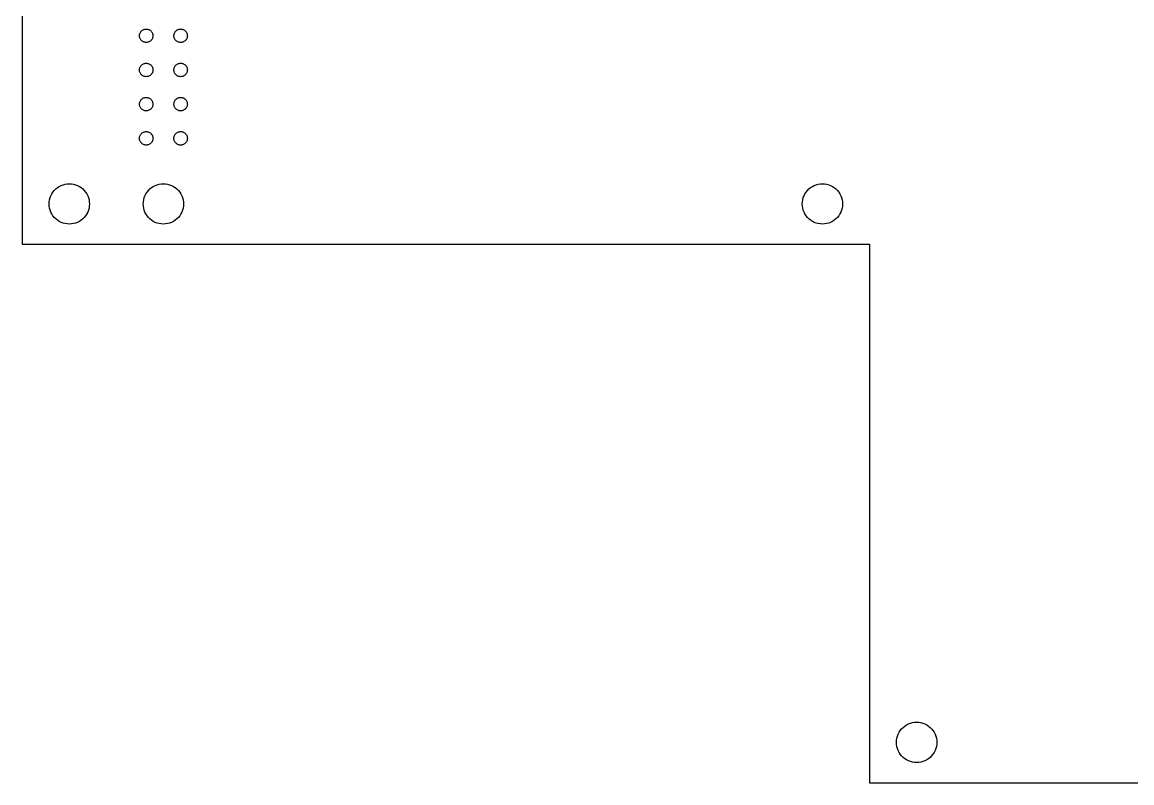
# Model space of a CAD drawing. Header units: metres. Extents: x -95 to 70, y -82 to 45.
# Drawn here: x -95 to -12.5, y -82 to -25.5 of the extents above; entities that cross this region are included whole.
import ezdxf

# ---------------------------------------------------------------- set-up
doc = ezdxf.new("R2010")
doc.units = ezdxf.units.M

msp = doc.modelspace()

# ---------------------------------------------------------------- linework, layer by layer
for p, q in [((-95, 25), (-95, -42)), ((-86.2691, -26.406), (-86.2555, -26.3555)), ((-86.2555, -26.3555), (-86.2368, -26.3066)), ((-86.2368, -26.3066), (-86.213, -26.26)), ((-86.213, -26.26), (-86.1845, -26.2161)), ((-86.1845, -26.2161), (-86.1516, -26.1754)), ((-86.1516, -26.1754), (-86.1146, -26.1384)), ((-86.1146, -26.1384), (-86.0739, -26.1055)), ((-86.0739, -26.1055), (-86.03, -26.077)), ((-86.03, -26.077), (-85.9834, -26.0532)), ((-85.9834, -26.0532), (-85.9345, -26.0345)), ((-85.9345, -26.0345), (-85.8839, -26.0209)), ((-85.8839, -26.0209), (-85.8323, -26.0127)), ((-85.8323, -26.0127), (-85.78, -26.01)), ((-85.78, -26.01), (-85.7277, -26.0127)), ((-85.7277, -26.0127), (-85.6761, -26.0209)), ((-85.6761, -26.0209), (-85.6255, -26.0345)), ((-85.6255, -26.0345), (-85.5766, -26.0532)), ((-85.5766, -26.0532), (-85.53, -26.077)), ((-85.53, -26.077), (-85.4861, -26.1055)), ((-85.4861, -26.1055), (-85.4454, -26.1384)), ((-85.4454, -26.1384), (-85.4084, -26.1754)), ((-85.4084, -26.1754), (-85.3755, -26.2161)), ((-85.3755, -26.2161), (-85.347, -26.26)), ((-85.347, -26.26), (-85.3232, -26.3066)), ((-85.3232, -26.3066), (-85.3045, -26.3555)), ((-85.3045, -26.3555), (-85.2909, -26.406)), ((-83.709, -26.406), (-83.6955, -26.3555)), ((-83.6955, -26.3555), (-83.6768, -26.3066)), ((-83.6768, -26.3066), (-83.653, -26.26)), ((-83.653, -26.26), (-83.6245, -26.2161)), ((-83.6245, -26.2161), (-83.5916, -26.1754)), ((-83.5916, -26.1754), (-83.5546, -26.1384)), ((-83.5546, -26.1384), (-83.5139, -26.1055)), ((-83.5139, -26.1055), (-83.47, -26.077)), ((-83.47, -26.077), (-83.4233, -26.0532)), ((-83.4233, -26.0532), (-83.3745, -26.0345)), ((-83.3745, -26.0345), (-83.3239, -26.0209)), ((-83.3239, -26.0209), (-83.2722, -26.0127)), ((-83.2722, -26.0127), (-83.22, -26.01)), ((-83.22, -26.01), (-83.1677, -26.0127)), ((-83.1677, -26.0127), (-83.116, -26.0209)), ((-83.116, -26.0209), (-83.0655, -26.0345)), ((-83.0655, -26.0345), (-83.0166, -26.0532)), ((-83.0166, -26.0532), (-82.97, -26.077)), ((-82.97, -26.077), (-82.9261, -26.1055)), ((-82.9261, -26.1055), (-82.8854, -26.1384)), ((-82.8854, -26.1384), (-82.8484, -26.1754)), ((-82.8484, -26.1754), (-82.8155, -26.2161)), ((-82.8155, -26.2161), (-82.787, -26.26)), ((-82.787, -26.26), (-82.7632, -26.3066)), ((-82.7632, -26.3066), (-82.7445, -26.3555)), ((-82.7445, -26.3555), (-82.7309, -26.406)), ((-86.28, -26.51), (-86.2773, -26.4577)), ((-86.2773, -26.5623), (-86.28, -26.51)), ((-86.2773, -26.4577), (-86.2691, -26.406)), ((-86.2691, -26.6139), (-86.2773, -26.5623)), ((-86.2555, -26.6645), (-86.2691, -26.6139)), ((-86.2368, -26.7133), (-86.2555, -26.6645)), ((-86.213, -26.76), (-86.2368, -26.7133)), ((-86.1845, -26.8039), (-86.213, -26.76)), ((-86.1516, -26.8446), (-86.1845, -26.8039)), ((-86.1146, -26.8816), (-86.1516, -26.8446)), ((-86.0739, -26.9145), (-86.1146, -26.8816)), ((-86.03, -26.943), (-86.0739, -26.9145)), ((-85.9834, -26.9668), (-86.03, -26.943)), ((-85.9345, -26.9855), (-85.9834, -26.9668)), ((-85.8839, -26.9991), (-85.9345, -26.9855)), ((-85.8323, -27.0072), (-85.8839, -26.9991)), ((-85.78, -27.01), (-85.8323, -27.0072)), ((-85.7277, -27.0072), (-85.78, -27.01)), ((-85.6761, -26.9991), (-85.7277, -27.0072)), ((-85.6255, -26.9855), (-85.6761, -26.9991)), ((-85.5766, -26.9668), (-85.6255, -26.9855)), ((-85.53, -26.943), (-85.5766, -26.9668)), ((-85.4861, -26.9145), (-85.53, -26.943)), ((-85.4454, -26.8816), (-85.4861, -26.9145)), ((-85.4084, -26.8446), (-85.4454, -26.8816)), ((-85.3755, -26.8039), (-85.4084, -26.8446)), ((-85.347, -26.76), (-85.3755, -26.8039)), ((-85.3232, -26.7133), (-85.347, -26.76)), ((-85.3045, -26.6645), (-85.3232, -26.7133)), ((-85.2909, -26.6139), (-85.3045, -26.6645)), ((-85.2909, -26.406), (-85.2827, -26.4577)), ((-85.2827, -26.5623), (-85.2909, -26.6139)), ((-85.2827, -26.4577), (-85.28, -26.51)), ((-85.28, -26.51), (-85.2827, -26.5623)), ((-83.72, -26.51), (-83.7172, -26.4577)), ((-83.7172, -26.5623), (-83.72, -26.51)), ((-83.7172, -26.4577), (-83.709, -26.406)), ((-83.709, -26.6139), (-83.7172, -26.5623)), ((-83.6955, -26.6645), (-83.709, -26.6139)), ((-83.6768, -26.7133), (-83.6955, -26.6645)), ((-83.653, -26.76), (-83.6768, -26.7133)), ((-83.6245, -26.8039), (-83.653, -26.76)), ((-83.5916, -26.8446), (-83.6245, -26.8039)), ((-83.5546, -26.8816), (-83.5916, -26.8446)), ((-83.5139, -26.9145), (-83.5546, -26.8816)), ((-83.47, -26.943), (-83.5139, -26.9145)), ((-83.4233, -26.9668), (-83.47, -26.943)), ((-83.3745, -26.9855), (-83.4233, -26.9668)), ((-83.3239, -26.9991), (-83.3745, -26.9855)), ((-83.2722, -27.0072), (-83.3239, -26.9991)), ((-83.22, -27.01), (-83.2722, -27.0072)), ((-83.1677, -27.0072), (-83.22, -27.01)), ((-83.116, -26.9991), (-83.1677, -27.0072)), ((-83.0655, -26.9855), (-83.116, -26.9991)), ((-83.0166, -26.9668), (-83.0655, -26.9855)), ((-82.97, -26.943), (-83.0166, -26.9668)), ((-82.9261, -26.9145), (-82.97, -26.943)), ((-82.8854, -26.8816), (-82.9261, -26.9145)), ((-82.8484, -26.8446), (-82.8854, -26.8816)), ((-82.8155, -26.8039), (-82.8484, -26.8446)), ((-82.787, -26.76), (-82.8155, -26.8039)), ((-82.7632, -26.7133), (-82.787, -26.76)), ((-82.7445, -26.6645), (-82.7632, -26.7133)), ((-82.7309, -26.6139), (-82.7445, -26.6645)), ((-82.7309, -26.406), (-82.7227, -26.4577)), ((-82.7227, -26.5623), (-82.7309, -26.6139)), ((-82.7227, -26.4577), (-82.72, -26.51)), ((-82.72, -26.51), (-82.7227, -26.5623)), ((-86.2555, -28.8955), (-86.2368, -28.8466)), ((-86.2368, -28.8466), (-86.213, -28.8)), ((-86.213, -28.8), (-86.1845, -28.7561)), ((-86.1845, -28.7561), (-86.1516, -28.7154)), ((-86.1516, -28.7154), (-86.1146, -28.6784)), ((-86.1146, -28.6784), (-86.0739, -28.6455)), ((-86.0739, -28.6455), (-86.03, -28.617)), ((-86.03, -28.617), (-85.9834, -28.5932)), ((-85.9834, -28.5932), (-85.9345, -28.5745)), ((-85.9345, -28.5745), (-85.8839, -28.5609)), ((-85.8839, -28.5609), (-85.8323, -28.5527)), ((-85.8323, -28.5527), (-85.78, -28.55)), ((-85.78, -28.55), (-85.7277, -28.5527)), ((-85.7277, -28.5527), (-85.6761, -28.5609)), ((-85.6761, -28.5609), (-85.6255, -28.5745)), ((-85.6255, -28.5745), (-85.5766, -28.5932)), ((-85.5766, -28.5932), (-85.53, -28.617)), ((-85.53, -28.617), (-85.4861, -28.6455)), ((-85.4861, -28.6455), (-85.4454, -28.6784)), ((-85.4454, -28.6784), (-85.4084, -28.7154)), ((-85.4084, -28.7154), (-85.3755, -28.7561)), ((-85.3755, -28.7561), (-85.347, -28.8)), ((-85.347, -28.8), (-85.3232, -28.8466)), ((-85.3232, -28.8466), (-85.3045, -28.8955)), ((-83.6955, -28.8955), (-83.6768, -28.8466)), ((-83.6768, -28.8466), (-83.653, -28.8)), ((-83.653, -28.8), (-83.6245, -28.7561)), ((-83.6245, -28.7561), (-83.5916, -28.7154)), ((-83.5916, -28.7154), (-83.5546, -28.6784)), ((-83.5546, -28.6784), (-83.5139, -28.6455)), ((-83.5139, -28.6455), (-83.47, -28.617)), ((-83.47, -28.617), (-83.4233, -28.5932)), ((-83.4233, -28.5932), (-83.3745, -28.5745)), ((-83.3745, -28.5745), (-83.3239, -28.5609)), ((-83.3239, -28.5609), (-83.2722, -28.5527)), ((-83.2722, -28.5527), (-83.22, -28.55)), ((-83.22, -28.55), (-83.1677, -28.5527)), ((-83.1677, -28.5527), (-83.116, -28.5609)), ((-83.116, -28.5609), (-83.0655, -28.5745)), ((-83.0655, -28.5745), (-83.0166, -28.5932)), ((-83.0166, -28.5932), (-82.97, -28.617)), ((-82.97, -28.617), (-82.9261, -28.6455)), ((-82.9261, -28.6455), (-82.8854, -28.6784)), ((-82.8854, -28.6784), (-82.8484, -28.7154)), ((-82.8484, -28.7154), (-82.8155, -28.7561)), ((-82.8155, -28.7561), (-82.787, -28.8)), ((-82.787, -28.8), (-82.7632, -28.8466)), ((-82.7632, -28.8466), (-82.7445, -28.8955)), ((-86.28, -29.05), (-86.2773, -28.9977)), ((-86.2773, -29.1022), (-86.28, -29.05)), ((-86.2773, -28.9977), (-86.2691, -28.946)), ((-86.2691, -29.1539), (-86.2773, -29.1022)), ((-86.2691, -28.946), (-86.2555, -28.8955)), ((-86.2555, -29.2045), (-86.2691, -29.1539)), ((-86.2368, -29.2534), (-86.2555, -29.2045)), ((-86.213, -29.3), (-86.2368, -29.2534)), ((-86.1845, -29.3439), (-86.213, -29.3)), ((-86.1516, -29.3846), (-86.1845, -29.3439)), ((-86.1146, -29.4216), (-86.1516, -29.3846)), ((-86.0739, -29.4545), (-86.1146, -29.4216)), ((-86.03, -29.483), (-86.0739, -29.4545)), ((-85.9834, -29.5068), (-86.03, -29.483)), ((-85.9345, -29.5255), (-85.9834, -29.5068)), ((-85.8839, -29.5391), (-85.9345, -29.5255)), ((-85.8323, -29.5472), (-85.8839, -29.5391)), ((-85.78, -29.55), (-85.8323, -29.5472)), ((-85.7277, -29.5472), (-85.78, -29.55)), ((-85.6761, -29.5391), (-85.7277, -29.5472)), ((-85.6255, -29.5255), (-85.6761, -29.5391)), ((-85.5766, -29.5068), (-85.6255, -29.5255)), ((-85.53, -29.483), (-85.5766, -29.5068)), ((-85.4861, -29.4545), (-85.53, -29.483)), ((-85.4454, -29.4216), (-85.4861, -29.4545)), ((-85.4084, -29.3846), (-85.4454, -29.4216)), ((-85.3755, -29.3439), (-85.4084, -29.3846)), ((-85.347, -29.3), (-85.3755, -29.3439)), ((-85.3232, -29.2534), (-85.347, -29.3)), ((-85.3045, -29.2045), (-85.3232, -29.2534)), ((-85.3045, -28.8955), (-85.2909, -28.946)), ((-85.2909, -29.1539), (-85.3045, -29.2045)), ((-85.2909, -28.946), (-85.2827, -28.9977)), ((-85.2827, -29.1022), (-85.2909, -29.1539)), ((-85.2827, -28.9977), (-85.28, -29.05)), ((-85.28, -29.05), (-85.2827, -29.1022)), ((-83.72, -29.05), (-83.7172, -28.9977)), ((-83.7172, -29.1022), (-83.72, -29.05)), ((-83.7172, -28.9977), (-83.709, -28.946)), ((-83.709, -29.1539), (-83.7172, -29.1022)), ((-83.709, -28.946), (-83.6955, -28.8955)), ((-83.6955, -29.2045), (-83.709, -29.1539)), ((-83.6768, -29.2534), (-83.6955, -29.2045)), ((-83.653, -29.3), (-83.6768, -29.2534)), ((-83.6245, -29.3439), (-83.653, -29.3)), ((-83.5916, -29.3846), (-83.6245, -29.3439)), ((-83.5546, -29.4216), (-83.5916, -29.3846)), ((-83.5139, -29.4545), (-83.5546, -29.4216)), ((-83.47, -29.483), (-83.5139, -29.4545)), ((-83.4233, -29.5068), (-83.47, -29.483)), ((-83.3745, -29.5255), (-83.4233, -29.5068)), ((-83.3239, -29.5391), (-83.3745, -29.5255)), ((-83.2722, -29.5472), (-83.3239, -29.5391)), ((-83.22, -29.55), (-83.2722, -29.5472)), ((-83.1677, -29.5472), (-83.22, -29.55)), ((-83.116, -29.5391), (-83.1677, -29.5472)), ((-83.0655, -29.5255), (-83.116, -29.5391)), ((-83.0166, -29.5068), (-83.0655, -29.5255)), ((-82.97, -29.483), (-83.0166, -29.5068)), ((-82.9261, -29.4545), (-82.97, -29.483)), ((-82.8854, -29.4216), (-82.9261, -29.4545)), ((-82.8484, -29.3846), (-82.8854, -29.4216)), ((-82.8155, -29.3439), (-82.8484, -29.3846)), ((-82.787, -29.3), (-82.8155, -29.3439)), ((-82.7632, -29.2534), (-82.787, -29.3)), ((-82.7445, -29.2045), (-82.7632, -29.2534)), ((-82.7445, -28.8955), (-82.7309, -28.946)), ((-82.7309, -29.1539), (-82.7445, -29.2045)), ((-82.7309, -28.946), (-82.7227, -28.9977)), ((-82.7227, -29.1022), (-82.7309, -29.1539)), ((-82.7227, -28.9977), (-82.72, -29.05)), ((-82.72, -29.05), (-82.7227, -29.1022)), ((-86.2368, -31.3866), (-86.213, -31.34)), ((-86.213, -31.34), (-86.1845, -31.2961)), ((-86.1845, -31.2961), (-86.1516, -31.2554)), ((-86.1516, -31.2554), (-86.1146, -31.2184)), ((-86.1146, -31.2184), (-86.0739, -31.1855)), ((-86.0739, -31.1855), (-86.03, -31.157)), ((-86.03, -31.157), (-85.9834, -31.1332)), ((-85.9834, -31.1332), (-85.9345, -31.1145)), ((-85.9345, -31.1145), (-85.8839, -31.1009)), ((-85.8839, -31.1009), (-85.8323, -31.0927)), ((-85.8323, -31.0927), (-85.78, -31.09)), ((-85.78, -31.09), (-85.7277, -31.0927)), ((-85.7277, -31.0927), (-85.6761, -31.1009)), ((-85.6761, -31.1009), (-85.6255, -31.1145)), ((-85.6255, -31.1145), (-85.5766, -31.1332)), ((-85.5766, -31.1332), (-85.53, -31.157)), ((-85.53, -31.157), (-85.4861, -31.1855)), ((-85.4861, -31.1855), (-85.4454, -31.2184)), ((-85.4454, -31.2184), (-85.4084, -31.2554)), ((-85.4084, -31.2554), (-85.3755, -31.2961)), ((-85.3755, -31.2961), (-85.347, -31.34)), ((-85.347, -31.34), (-85.3232, -31.3866)), ((-83.6768, -31.3866), (-83.653, -31.34)), ((-83.653, -31.34), (-83.6245, -31.2961)), ((-83.6245, -31.2961), (-83.5916, -31.2554)), ((-83.5916, -31.2554), (-83.5546, -31.2184)), ((-83.5546, -31.2184), (-83.5139, -31.1855)), ((-83.5139, -31.1855), (-83.47, -31.157)), ((-83.47, -31.157), (-83.4233, -31.1332)), ((-83.4233, -31.1332), (-83.3745, -31.1145)), ((-83.3745, -31.1145), (-83.3239, -31.1009)), ((-83.3239, -31.1009), (-83.2722, -31.0927)), ((-83.2722, -31.0927), (-83.22, -31.09)), ((-83.22, -31.09), (-83.1677, -31.0927)), ((-83.1677, -31.0927), (-83.116, -31.1009)), ((-83.116, -31.1009), (-83.0655, -31.1145)), ((-83.0655, -31.1145), (-83.0166, -31.1332)), ((-83.0166, -31.1332), (-82.97, -31.157)), ((-82.97, -31.157), (-82.9261, -31.1855)), ((-82.9261, -31.1855), (-82.8854, -31.2184)), ((-82.8854, -31.2184), (-82.8484, -31.2554)), ((-82.8484, -31.2554), (-82.8155, -31.2961)), ((-82.8155, -31.2961), (-82.787, -31.34)), ((-82.787, -31.34), (-82.7632, -31.3866)), ((-86.28, -31.59), (-86.2773, -31.5377)), ((-86.2773, -31.6423), (-86.28, -31.59)), ((-86.2773, -31.5377), (-86.2691, -31.486)), ((-86.2691, -31.6939), (-86.2773, -31.6423)), ((-86.2691, -31.486), (-86.2555, -31.4355)), ((-86.2555, -31.7445), (-86.2691, -31.6939)), ((-86.2555, -31.4355), (-86.2368, -31.3866)), ((-86.2368, -31.7934), (-86.2555, -31.7445)), ((-86.213, -31.84), (-86.2368, -31.7934)), ((-86.1845, -31.8839), (-86.213, -31.84)), ((-86.1516, -31.9245), (-86.1845, -31.8839)), ((-86.1146, -31.9616), (-86.1516, -31.9245)), ((-86.0739, -31.9945), (-86.1146, -31.9616)), ((-86.03, -32.023), (-86.0739, -31.9945)), ((-85.9834, -32.0468), (-86.03, -32.023)), ((-85.9345, -32.0655), (-85.9834, -32.0468)), ((-85.8839, -32.0791), (-85.9345, -32.0655)), ((-85.8323, -32.0872), (-85.8839, -32.0791)), ((-85.78, -32.09), (-85.8323, -32.0872)), ((-85.7277, -32.0872), (-85.78, -32.09)), ((-85.6761, -32.0791), (-85.7277, -32.0872)), ((-85.6255, -32.0655), (-85.6761, -32.0791)), ((-85.5766, -32.0468), (-85.6255, -32.0655)), ((-85.53, -32.023), (-85.5766, -32.0468)), ((-85.4861, -31.9945), (-85.53, -32.023)), ((-85.4454, -31.9616), (-85.4861, -31.9945)), ((-85.4084, -31.9245), (-85.4454, -31.9616)), ((-85.3755, -31.8839), (-85.4084, -31.9245)), ((-85.347, -31.84), (-85.3755, -31.8839)), ((-85.3232, -31.7934), (-85.347, -31.84)), ((-85.3232, -31.3866), (-85.3045, -31.4355)), ((-85.3045, -31.7445), (-85.3232, -31.7934)), ((-85.3045, -31.4355), (-85.2909, -31.486)), ((-85.2909, -31.6939), (-85.3045, -31.7445)), ((-85.2909, -31.486), (-85.2827, -31.5377)), ((-85.2827, -31.6423), (-85.2909, -31.6939)), ((-85.2827, -31.5377), (-85.28, -31.59)), ((-85.28, -31.59), (-85.2827, -31.6423)), ((-83.72, -31.59), (-83.7172, -31.5377)), ((-83.7172, -31.6423), (-83.72, -31.59)), ((-83.7172, -31.5377), (-83.709, -31.486)), ((-83.709, -31.6939), (-83.7172, -31.6423)), ((-83.709, -31.486), (-83.6955, -31.4355)), ((-83.6955, -31.7445), (-83.709, -31.6939)), ((-83.6955, -31.4355), (-83.6768, -31.3866)), ((-83.6768, -31.7934), (-83.6955, -31.7445)), ((-83.653, -31.84), (-83.6768, -31.7934)), ((-83.6245, -31.8839), (-83.653, -31.84)), ((-83.5916, -31.9245), (-83.6245, -31.8839)), ((-83.5546, -31.9616), (-83.5916, -31.9245)), ((-83.5139, -31.9945), (-83.5546, -31.9616)), ((-83.47, -32.023), (-83.5139, -31.9945)), ((-83.4233, -32.0468), (-83.47, -32.023)), ((-83.3745, -32.0655), (-83.4233, -32.0468)), ((-83.3239, -32.0791), (-83.3745, -32.0655)), ((-83.2722, -32.0872), (-83.3239, -32.0791)), ((-83.22, -32.09), (-83.2722, -32.0872)), ((-83.1677, -32.0872), (-83.22, -32.09)), ((-83.116, -32.0791), (-83.1677, -32.0872)), ((-83.0655, -32.0655), (-83.116, -32.0791)), ((-83.0166, -32.0468), (-83.0655, -32.0655)), ((-82.97, -32.023), (-83.0166, -32.0468)), ((-82.9261, -31.9945), (-82.97, -32.023)), ((-82.8854, -31.9616), (-82.9261, -31.9945)), ((-82.8484, -31.9245), (-82.8854, -31.9616)), ((-82.8155, -31.8839), (-82.8484, -31.9245)), ((-82.787, -31.84), (-82.8155, -31.8839)), ((-82.7632, -31.7934), (-82.787, -31.84)), ((-82.7632, -31.3866), (-82.7445, -31.4355)), ((-82.7445, -31.7445), (-82.7632, -31.7934)), ((-82.7445, -31.4355), (-82.7309, -31.486)), ((-82.7309, -31.6939), (-82.7445, -31.7445)), ((-82.7309, -31.486), (-82.7227, -31.5377)), ((-82.7227, -31.6423), (-82.7309, -31.6939)), ((-82.7227, -31.5377), (-82.72, -31.59)), ((-82.72, -31.59), (-82.7227, -31.6423)), ((-86.1845, -33.8361), (-86.1516, -33.7954)), ((-86.1516, -33.7954), (-86.1146, -33.7584)), ((-86.1146, -33.7584), (-86.0739, -33.7255)), ((-86.0739, -33.7255), (-86.03, -33.697)), ((-86.03, -33.697), (-85.9834, -33.6732)), ((-85.9834, -33.6732), (-85.9345, -33.6545)), ((-85.9345, -33.6545), (-85.8839, -33.6409)), ((-85.8839, -33.6409), (-85.8323, -33.6327)), ((-85.8323, -33.6327), (-85.78, -33.63)), ((-85.78, -33.63), (-85.7277, -33.6327)), ((-85.7277, -33.6327), (-85.6761, -33.6409)), ((-85.6761, -33.6409), (-85.6255, -33.6545)), ((-85.6255, -33.6545), (-85.5766, -33.6732)), ((-85.5766, -33.6732), (-85.53, -33.697)), ((-85.53, -33.697), (-85.4861, -33.7255)), ((-85.4861, -33.7255), (-85.4454, -33.7584)), ((-85.4454, -33.7584), (-85.4084, -33.7954)), ((-85.4084, -33.7954), (-85.3755, -33.8361)), ((-83.6245, -33.8361), (-83.5916, -33.7954)), ((-83.5916, -33.7954), (-83.5546, -33.7584)), ((-83.5546, -33.7584), (-83.5139, -33.7255)), ((-83.5139, -33.7255), (-83.47, -33.697)), ((-83.47, -33.697), (-83.4233, -33.6732)), ((-83.4233, -33.6732), (-83.3745, -33.6545)), ((-83.3745, -33.6545), (-83.3239, -33.6409)), ((-83.3239, -33.6409), (-83.2722, -33.6327)), ((-83.2722, -33.6327), (-83.22, -33.63)), ((-83.22, -33.63), (-83.1677, -33.6327)), ((-83.1677, -33.6327), (-83.116, -33.6409)), ((-83.116, -33.6409), (-83.0655, -33.6545)), ((-83.0655, -33.6545), (-83.0166, -33.6732)), ((-83.0166, -33.6732), (-82.97, -33.697)), ((-82.97, -33.697), (-82.9261, -33.7255)), ((-82.9261, -33.7255), (-82.8854, -33.7584)), ((-82.8854, -33.7584), (-82.8484, -33.7954)), ((-82.8484, -33.7954), (-82.8155, -33.8361)), ((-86.28, -34.13), (-86.2773, -34.0777)), ((-86.2773, -34.1823), (-86.28, -34.13)), ((-86.2773, -34.0777), (-86.2691, -34.026)), ((-86.2691, -34.2339), (-86.2773, -34.1823)), ((-86.2691, -34.026), (-86.2555, -33.9755)), ((-86.2555, -34.2845), (-86.2691, -34.2339)), ((-86.2555, -33.9755), (-86.2368, -33.9266)), ((-86.2368, -34.3334), (-86.2555, -34.2845)), ((-86.2368, -33.9266), (-86.213, -33.88)), ((-86.213, -34.38), (-86.2368, -34.3334)), ((-86.213, -33.88), (-86.1845, -33.8361)), ((-86.1845, -34.4239), (-86.213, -34.38)), ((-86.1516, -34.4646), (-86.1845, -34.4239)), ((-86.1146, -34.5016), (-86.1516, -34.4646)), ((-86.0739, -34.5345), (-86.1146, -34.5016)), ((-86.03, -34.563), (-86.0739, -34.5345)), ((-85.9834, -34.5868), (-86.03, -34.563)), ((-85.9345, -34.6055), (-85.9834, -34.5868)), ((-85.8839, -34.6191), (-85.9345, -34.6055)), ((-85.8323, -34.6272), (-85.8839, -34.6191)), ((-85.78, -34.63), (-85.8323, -34.6272)), ((-85.7277, -34.6272), (-85.78, -34.63)), ((-85.6761, -34.6191), (-85.7277, -34.6272)), ((-85.6255, -34.6055), (-85.6761, -34.6191)), ((-85.5766, -34.5868), (-85.6255, -34.6055)), ((-85.53, -34.563), (-85.5766, -34.5868)), ((-85.4861, -34.5345), (-85.53, -34.563)), ((-85.4454, -34.5016), (-85.4861, -34.5345)), ((-85.4084, -34.4646), (-85.4454, -34.5016)), ((-85.3755, -34.4239), (-85.4084, -34.4646)), ((-85.3755, -33.8361), (-85.347, -33.88)), ((-85.347, -34.38), (-85.3755, -34.4239)), ((-85.347, -33.88), (-85.3232, -33.9266)), ((-85.3232, -34.3334), (-85.347, -34.38)), ((-85.3232, -33.9266), (-85.3045, -33.9755)), ((-85.3045, -34.2845), (-85.3232, -34.3334)), ((-85.3045, -33.9755), (-85.2909, -34.026)), ((-85.2909, -34.2339), (-85.3045, -34.2845)), ((-85.2909, -34.026), (-85.2827, -34.0777)), ((-85.2827, -34.1823), (-85.2909, -34.2339)), ((-85.2827, -34.0777), (-85.28, -34.13)), ((-85.28, -34.13), (-85.2827, -34.1823)), ((-83.72, -34.13), (-83.7172, -34.0777)), ((-83.7172, -34.1823), (-83.72, -34.13)), ((-83.7172, -34.0777), (-83.709, -34.026)), ((-83.709, -34.2339), (-83.7172, -34.1823)), ((-83.709, -34.026), (-83.6955, -33.9755)), ((-83.6955, -34.2845), (-83.709, -34.2339)), ((-83.6955, -33.9755), (-83.6768, -33.9266)), ((-83.6768, -34.3334), (-83.6955, -34.2845)), ((-83.6768, -33.9266), (-83.653, -33.88)), ((-83.653, -34.38), (-83.6768, -34.3334)), ((-83.653, -33.88), (-83.6245, -33.8361)), ((-83.6245, -34.4239), (-83.653, -34.38)), ((-83.5916, -34.4646), (-83.6245, -34.4239)), ((-83.5546, -34.5016), (-83.5916, -34.4646)), ((-83.5139, -34.5345), (-83.5546, -34.5016)), ((-83.47, -34.563), (-83.5139, -34.5345)), ((-83.4233, -34.5868), (-83.47, -34.563)), ((-83.3745, -34.6055), (-83.4233, -34.5868)), ((-83.3239, -34.6191), (-83.3745, -34.6055)), ((-83.2722, -34.6272), (-83.3239, -34.6191)), ((-83.22, -34.63), (-83.2722, -34.6272)), ((-83.1677, -34.6272), (-83.22, -34.63)), ((-83.116, -34.6191), (-83.1677, -34.6272)), ((-83.0655, -34.6055), (-83.116, -34.6191)), ((-83.0166, -34.5868), (-83.0655, -34.6055)), ((-82.97, -34.563), (-83.0166, -34.5868)), ((-82.9261, -34.5345), (-82.97, -34.563)), ((-82.8854, -34.5016), (-82.9261, -34.5345)), ((-82.8484, -34.4646), (-82.8854, -34.5016)), ((-82.8155, -34.4239), (-82.8484, -34.4646)), ((-82.8155, -33.8361), (-82.787, -33.88)), ((-82.787, -34.38), (-82.8155, -34.4239)), ((-82.787, -33.88), (-82.7632, -33.9266)), ((-82.7632, -34.3334), (-82.787, -34.38)), ((-82.7632, -33.9266), (-82.7445, -33.9755)), ((-82.7445, -34.2845), (-82.7632, -34.3334)), ((-82.7445, -33.9755), (-82.7309, -34.026)), ((-82.7309, -34.2339), (-82.7445, -34.2845)), ((-82.7309, -34.026), (-82.7227, -34.0777)), ((-82.7227, -34.1823), (-82.7309, -34.2339)), ((-82.7227, -34.0777), (-82.72, -34.13)), ((-82.72, -34.13), (-82.7227, -34.1823)), ((-92.6147, -37.9963), (-92.5037, -37.8853)), ((-92.5037, -37.8853), (-92.3817, -37.7865)), ((-92.3817, -37.7865), (-92.25, -37.701)), ((-92.25, -37.701), (-92.1101, -37.6297)), ((-92.1101, -37.6297), (-91.9635, -37.5734)), ((-91.9635, -37.5734), (-91.8119, -37.5328)), ((-91.8119, -37.5328), (-91.6568, -37.5082)), ((-91.6568, -37.5082), (-91.5, -37.5)), ((-91.5, -37.5), (-91.3432, -37.5082)), ((-91.3432, -37.5082), (-91.1881, -37.5328)), ((-91.1881, -37.5328), (-91.0365, -37.5734)), ((-91.0365, -37.5734), (-90.8899, -37.6297)), ((-90.8899, -37.6297), (-90.75, -37.701)), ((-90.75, -37.701), (-90.6183, -37.7865)), ((-90.6183, -37.7865), (-90.4963, -37.8853)), ((-90.4963, -37.8853), (-90.3853, -37.9963)), ((-85.6147, -37.9963), (-85.5037, -37.8853)), ((-85.5037, -37.8853), (-85.3817, -37.7865)), ((-85.3817, -37.7865), (-85.25, -37.701)), ((-85.25, -37.701), (-85.1101, -37.6297)), ((-85.1101, -37.6297), (-84.9635, -37.5734)), ((-84.9635, -37.5734), (-84.8119, -37.5328)), ((-84.8119, -37.5328), (-84.6568, -37.5082)), ((-84.6568, -37.5082), (-84.5, -37.5)), ((-84.5, -37.5), (-84.3432, -37.5082)), ((-84.3432, -37.5082), (-84.1881, -37.5328)), ((-84.1881, -37.5328), (-84.0365, -37.5734)), ((-84.0365, -37.5734), (-83.8899, -37.6297)), ((-83.8899, -37.6297), (-83.75, -37.701)), ((-83.75, -37.701), (-83.6183, -37.7865)), ((-83.6183, -37.7865), (-83.4963, -37.8853)), ((-83.4963, -37.8853), (-83.3853, -37.9963)), ((-36.6147, -37.9963), (-36.5037, -37.8853)), ((-36.5037, -37.8853), (-36.3817, -37.7865)), ((-36.3817, -37.7865), (-36.25, -37.701)), ((-36.25, -37.701), (-36.1101, -37.6297)), ((-36.1101, -37.6297), (-35.9635, -37.5734)), ((-35.9635, -37.5734), (-35.8119, -37.5328)), ((-35.8119, -37.5328), (-35.6568, -37.5082)), ((-35.6568, -37.5082), (-35.5, -37.5)), ((-35.5, -37.5), (-35.3432, -37.5082)), ((-35.3432, -37.5082), (-35.1881, -37.5328)), ((-35.1881, -37.5328), (-35.0365, -37.5734)), ((-35.0365, -37.5734), (-34.8899, -37.6297)), ((-34.8899, -37.6297), (-34.75, -37.701)), ((-34.75, -37.701), (-34.6183, -37.7865)), ((-34.6183, -37.7865), (-34.4963, -37.8853)), ((-34.4963, -37.8853), (-34.3853, -37.9963)), ((-92.9918, -38.8432), (-92.9672, -38.6881)), ((-92.9672, -38.6881), (-92.9266, -38.5365)), ((-92.9266, -38.5365), (-92.8703, -38.3899)), ((-92.8703, -38.3899), (-92.799, -38.25)), ((-92.799, -38.25), (-92.7135, -38.1183)), ((-92.7135, -38.1183), (-92.6147, -37.9963)), ((-90.3853, -37.9963), (-90.2865, -38.1183)), ((-90.2865, -38.1183), (-90.201, -38.25)), ((-90.201, -38.25), (-90.1297, -38.3899)), ((-90.1297, -38.3899), (-90.0734, -38.5365)), ((-90.0734, -38.5365), (-90.0328, -38.6881)), ((-90.0328, -38.6881), (-90.0082, -38.8432)), ((-85.9918, -38.8432), (-85.9672, -38.6881)), ((-85.9672, -38.6881), (-85.9266, -38.5365)), ((-85.9266, -38.5365), (-85.8703, -38.3899)), ((-85.8703, -38.3899), (-85.799, -38.25)), ((-85.799, -38.25), (-85.7135, -38.1183)), ((-85.7135, -38.1183), (-85.6147, -37.9963)), ((-83.3853, -37.9963), (-83.2865, -38.1183)), ((-83.2865, -38.1183), (-83.201, -38.25)), ((-83.201, -38.25), (-83.1297, -38.3899)), ((-83.1297, -38.3899), (-83.0734, -38.5365)), ((-83.0734, -38.5365), (-83.0328, -38.6881)), ((-83.0328, -38.6881), (-83.0082, -38.8432)), ((-36.9918, -38.8432), (-36.9672, -38.6881)), ((-36.9672, -38.6881), (-36.9266, -38.5365)), ((-36.9266, -38.5365), (-36.8703, -38.3899)), ((-36.8703, -38.3899), (-36.799, -38.25)), ((-36.799, -38.25), (-36.7135, -38.1183)), ((-36.7135, -38.1183), (-36.6147, -37.9963)), ((-34.3853, -37.9963), (-34.2865, -38.1183)), ((-34.2865, -38.1183), (-34.201, -38.25)), ((-34.201, -38.25), (-34.1297, -38.3899)), ((-34.1297, -38.3899), (-34.0734, -38.5365)), ((-34.0734, -38.5365), (-34.0328, -38.6881)), ((-34.0328, -38.6881), (-34.0082, -38.8432)), ((-93, -39), (-92.9918, -38.8432)), ((-92.9918, -39.1568), (-93, -39)), ((-92.9672, -39.3119), (-92.9918, -39.1568)), ((-92.9266, -39.4635), (-92.9672, -39.3119)), ((-92.8703, -39.6101), (-92.9266, -39.4635)), ((-90.0734, -39.4635), (-90.1297, -39.6101)), ((-90.0328, -39.3119), (-90.0734, -39.4635)), ((-90.0082, -39.1568), (-90.0328, -39.3119)), ((-90.0082, -38.8432), (-90, -39)), ((-90, -39), (-90.0082, -39.1568)), ((-86, -39), (-85.9918, -38.8432)), ((-85.9918, -39.1568), (-86, -39)), ((-85.9672, -39.3119), (-85.9918, -39.1568)), ((-85.9266, -39.4635), (-85.9672, -39.3119)), ((-85.8703, -39.6101), (-85.9266, -39.4635)), ((-83.0734, -39.4635), (-83.1297, -39.6101)), ((-83.0328, -39.3119), (-83.0734, -39.4635)), ((-83.0082, -39.1568), (-83.0328, -39.3119)), ((-83.0082, -38.8432), (-83, -39)), ((-83, -39), (-83.0082, -39.1568)), ((-37, -39), (-36.9918, -38.8432)), ((-36.9918, -39.1568), (-37, -39)), ((-36.9672, -39.3119), (-36.9918, -39.1568)), ((-36.9266, -39.4635), (-36.9672, -39.3119)), ((-36.8703, -39.6101), (-36.9266, -39.4635)), ((-34.0734, -39.4635), (-34.1297, -39.6101)), ((-34.0328, -39.3119), (-34.0734, -39.4635)), ((-34.0082, -39.1568), (-34.0328, -39.3119)), ((-34.0082, -38.8432), (-34, -39)), ((-34, -39), (-34.0082, -39.1568)), ((-92.799, -39.75), (-92.8703, -39.6101)), ((-92.7135, -39.8817), (-92.799, -39.75)), ((-92.6147, -40.0037), (-92.7135, -39.8817)), ((-92.5037, -40.1147), (-92.6147, -40.0037)), ((-92.3817, -40.2135), (-92.5037, -40.1147)), ((-92.25, -40.299), (-92.3817, -40.2135)), ((-92.1101, -40.3703), (-92.25, -40.299)), ((-91.9635, -40.4266), (-92.1101, -40.3703)), ((-90.8899, -40.3703), (-91.0365, -40.4266)), ((-90.75, -40.299), (-90.8899, -40.3703)), ((-90.6183, -40.2135), (-90.75, -40.299)), ((-90.4963, -40.1147), (-90.6183, -40.2135)), ((-90.3853, -40.0037), (-90.4963, -40.1147)), ((-90.2865, -39.8817), (-90.3853, -40.0037)), ((-90.201, -39.75), (-90.2865, -39.8817)), ((-90.1297, -39.6101), (-90.201, -39.75)), ((-85.799, -39.75), (-85.8703, -39.6101)), ((-85.7135, -39.8817), (-85.799, -39.75)), ((-85.6147, -40.0037), (-85.7135, -39.8817)), ((-85.5037, -40.1147), (-85.6147, -40.0037)), ((-85.3817, -40.2135), (-85.5037, -40.1147)), ((-85.25, -40.299), (-85.3817, -40.2135)), ((-85.1101, -40.3703), (-85.25, -40.299)), ((-84.9635, -40.4266), (-85.1101, -40.3703)), ((-83.8899, -40.3703), (-84.0365, -40.4266)), ((-83.75, -40.299), (-83.8899, -40.3703)), ((-83.6183, -40.2135), (-83.75, -40.299)), ((-83.4963, -40.1147), (-83.6183, -40.2135)), ((-83.3853, -40.0037), (-83.4963, -40.1147)), ((-83.2865, -39.8817), (-83.3853, -40.0037)), ((-83.201, -39.75), (-83.2865, -39.8817)), ((-83.1297, -39.6101), (-83.201, -39.75)), ((-36.799, -39.75), (-36.8703, -39.6101)), ((-36.7135, -39.8817), (-36.799, -39.75)), ((-36.6147, -40.0037), (-36.7135, -39.8817)), ((-36.5037, -40.1147), (-36.6147, -40.0037)), ((-36.3817, -40.2135), (-36.5037, -40.1147)), ((-36.25, -40.299), (-36.3817, -40.2135)), ((-36.1101, -40.3703), (-36.25, -40.299)), ((-35.9635, -40.4266), (-36.1101, -40.3703)), ((-34.8899, -40.3703), (-35.0365, -40.4266)), ((-34.75, -40.299), (-34.8899, -40.3703)), ((-34.6183, -40.2135), (-34.75, -40.299)), ((-34.4963, -40.1147), (-34.6183, -40.2135)), ((-34.3853, -40.0037), (-34.4963, -40.1147)), ((-34.2865, -39.8817), (-34.3853, -40.0037)), ((-34.201, -39.75), (-34.2865, -39.8817)), ((-34.1297, -39.6101), (-34.201, -39.75)), ((-91.8119, -40.4672), (-91.9635, -40.4266)), ((-91.6568, -40.4918), (-91.8119, -40.4672)), ((-91.5, -40.5), (-91.6568, -40.4918)), ((-91.3432, -40.4918), (-91.5, -40.5)), ((-91.1881, -40.4672), (-91.3432, -40.4918)), ((-91.0365, -40.4266), (-91.1881, -40.4672)), ((-84.8119, -40.4672), (-84.9635, -40.4266)), ((-84.6568, -40.4918), (-84.8119, -40.4672)), ((-84.5, -40.5), (-84.6568, -40.4918)), ((-84.3432, -40.4918), (-84.5, -40.5)), ((-84.1881, -40.4672), (-84.3432, -40.4918)), ((-84.0365, -40.4266), (-84.1881, -40.4672)), ((-35.8119, -40.4672), (-35.9635, -40.4266)), ((-35.6568, -40.4918), (-35.8119, -40.4672)), ((-35.5, -40.5), (-35.6568, -40.4918)), ((-35.3432, -40.4918), (-35.5, -40.5)), ((-35.1881, -40.4672), (-35.3432, -40.4918)), ((-35.0365, -40.4266), (-35.1881, -40.4672)), ((-95, -42), (-32, -42)), ((-32, -42), (-32, -82)), ((-28.9635, -77.5734), (-28.8119, -77.5328)), ((-28.8119, -77.5328), (-28.6568, -77.5082)), ((-28.6568, -77.5082), (-28.5, -77.5)), ((-28.5, -77.5), (-28.3432, -77.5082)), ((-28.3432, -77.5082), (-28.1881, -77.5328)), ((-28.1881, -77.5328), (-28.0365, -77.5734)), ((-29.8703, -78.3899), (-29.799, -78.25)), ((-29.799, -78.25), (-29.7135, -78.1183)), ((-29.7135, -78.1183), (-29.6147, -77.9963)), ((-29.6147, -77.9963), (-29.5037, -77.8853)), ((-29.5037, -77.8853), (-29.3817, -77.7865)), ((-29.3817, -77.7865), (-29.25, -77.701)), ((-29.25, -77.701), (-29.1101, -77.6297)), ((-29.1101, -77.6297), (-28.9635, -77.5734)), ((-28.0365, -77.5734), (-27.8899, -77.6297)), ((-27.8899, -77.6297), (-27.75, -77.701)), ((-27.75, -77.701), (-27.6183, -77.7865)), ((-27.6183, -77.7865), (-27.4963, -77.8853)), ((-27.4963, -77.8853), (-27.3853, -77.9963)), ((-27.3853, -77.9963), (-27.2865, -78.1183)), ((-27.2865, -78.1183), (-27.201, -78.25)), ((-27.201, -78.25), (-27.1297, -78.3899)), ((-30, -79), (-29.9918, -78.8432)), ((-29.9918, -79.1568), (-30, -79)), ((-29.9918, -78.8432), (-29.9672, -78.6881)), ((-29.9672, -79.3119), (-29.9918, -79.1568)), ((-29.9672, -78.6881), (-29.9266, -78.5365)), ((-29.9266, -78.5365), (-29.8703, -78.3899)), ((-27.1297, -78.3899), (-27.0734, -78.5365)), ((-27.0734, -78.5365), (-27.0328, -78.6881)), ((-27.0328, -78.6881), (-27.0082, -78.8432)), ((-27.0082, -79.1568), (-27.0328, -79.3119)), ((-27.0082, -78.8432), (-27, -79)), ((-27, -79), (-27.0082, -79.1568)), ((-29.9266, -79.4635), (-29.9672, -79.3119)), ((-29.8703, -79.6101), (-29.9266, -79.4635)), ((-29.799, -79.75), (-29.8703, -79.6101)), ((-29.7135, -79.8817), (-29.799, -79.75)), ((-29.6147, -80.0037), (-29.7135, -79.8817)), ((-29.5037, -80.1147), (-29.6147, -80.0037)), ((-27.3853, -80.0037), (-27.4963, -80.1147)), ((-27.2865, -79.8817), (-27.3853, -80.0037)), ((-27.201, -79.75), (-27.2865, -79.8817)), ((-27.1297, -79.6101), (-27.201, -79.75)), ((-27.0734, -79.4635), (-27.1297, -79.6101)), ((-27.0328, -79.3119), (-27.0734, -79.4635)), ((-29.3817, -80.2135), (-29.5037, -80.1147)), ((-29.25, -80.299), (-29.3817, -80.2135)), ((-29.1101, -80.3703), (-29.25, -80.299)), ((-28.9635, -80.4266), (-29.1101, -80.3703)), ((-28.8119, -80.4672), (-28.9635, -80.4266)), ((-28.6568, -80.4918), (-28.8119, -80.4672)), ((-28.5, -80.5), (-28.6568, -80.4918)), ((-28.3432, -80.4918), (-28.5, -80.5)), ((-28.1881, -80.4672), (-28.3432, -80.4918)), ((-28.0365, -80.4266), (-28.1881, -80.4672)), ((-27.8899, -80.3703), (-28.0365, -80.4266)), ((-27.75, -80.299), (-27.8899, -80.3703)), ((-27.6183, -80.2135), (-27.75, -80.299)), ((-27.4963, -80.1147), (-27.6183, -80.2135)), ((-32, -82), (70, -82))]:
    msp.add_line(p, q)

doc.saveas('drawing.dxf')
